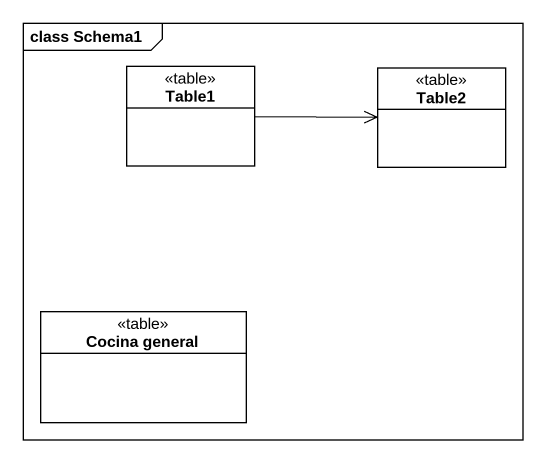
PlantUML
@startuml
mainframe class Schema1
hide circle
hide empty members
class Table1 <<table>>
class Table2 <<table>>
class "Cocina general" as Cocina_general <<table>>
Table1 -right-> Table2
@enduml
